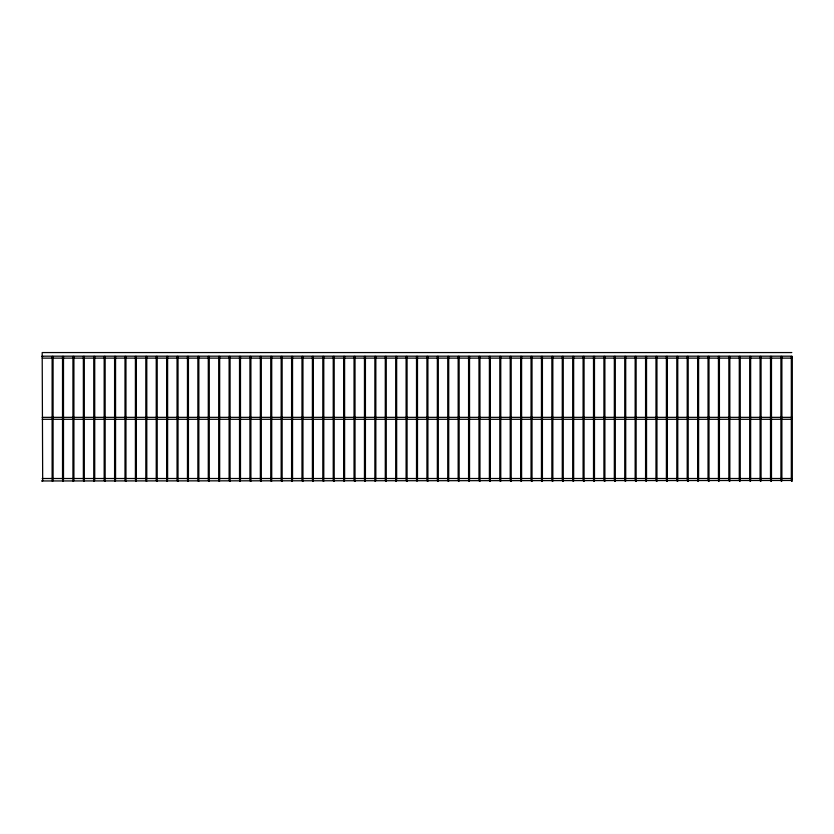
<?xml version="1.0" encoding="UTF-8"?>
<svg xmlns="http://www.w3.org/2000/svg" width="834" height="834" viewBox="0 0 834 834"><rect width="100%" height="100%" fill="white"/><g stroke="black" fill="none" stroke-linecap="round" stroke-linejoin="round"><path stroke-width="1.25" d="M114.727 480.603L115.071 481.437L115.561 480.957M135.546 480.603L135.89 481.437L136.38 480.957M417.49 480.957L416.51 480.957M437.475 480.603L437.819 481.437L438.309 480.957M458.304 480.603L458.648 481.437L459.138 480.957M739.414 480.603L739.758 481.437L740.248 480.957M760.233 480.603L760.577 481.437L761.067 480.957M781.051 480.603L781.395 481.437L781.885 480.957M791.81 352.563L42.19 352.563L42.68 480.957L41.7 480.957L791.81 480.467L791.81 481.437L791.81 478.507L42.19 478.507M42.19 356.181L791.81 356.181L791.81 358.13L42.19 358.13M41.7 356.462L42.68 356.462M42.19 417.344L791.81 417.344L791.81 419.293L42.19 419.293M719.273 480.603L718.929 481.437L718.439 480.957M698.454 480.603L698.11 481.437L697.62 480.957M396.525 480.603L396.181 481.437L395.691 480.957M375.696 480.603L375.352 481.437L374.862 480.957M94.586 480.603L94.242 481.437L93.752 480.957M73.767 480.603L73.423 481.437L72.933 480.957M52.949 480.603L52.605 481.437L52.115 480.957M792.3 479.581L792.3 356.462L791.32 356.462L791.32 479.581M781.885 479.581L781.885 356.462L780.916 356.462L780.916 479.581M771.481 479.581L771.481 356.462L770.501 356.462L770.501 479.581M761.067 479.581L761.067 356.462L760.087 356.462L760.087 479.581M750.652 479.581L750.652 356.462L749.683 356.462L749.683 479.581M740.248 479.581L740.248 356.462L739.268 356.462L739.268 479.581M729.833 479.581L729.833 356.462L728.853 356.462L728.853 479.581M719.419 479.581L719.419 356.462L718.439 356.462L718.439 479.581M709.004 479.581L709.004 356.462L708.035 356.462L708.035 479.581M698.6 479.581L698.6 356.462L697.62 356.462L697.62 479.581M688.186 479.581L688.186 356.462L687.206 356.462L687.206 479.581M677.771 479.581L677.771 356.462L676.801 356.462L676.801 479.581M667.367 479.581L667.367 356.462L666.387 356.462L666.387 479.581M656.952 479.581L656.952 356.462L655.972 356.462L655.972 479.581M646.538 479.581L646.538 356.462L645.568 356.462L645.568 479.581M636.134 479.581L636.134 356.462L635.154 356.462L635.154 479.581M625.719 479.581L625.719 356.462L624.739 356.462L624.739 479.581M615.304 479.581L615.304 356.462L614.324 356.462L614.324 479.581M604.89 479.581L604.89 356.462L603.92 356.462L603.92 479.581M594.486 479.581L594.486 356.462L593.506 356.462L593.506 479.581M584.071 479.581L584.071 356.462L583.091 356.462L583.091 479.581M573.656 479.581L573.656 356.462L572.687 356.462L572.687 479.581M563.252 479.581L563.252 356.462L562.272 356.462L562.272 479.581M552.838 479.581L552.838 356.462L551.858 356.462L551.858 479.581M542.423 479.581L542.423 356.462L541.454 356.462L541.454 479.581M532.019 479.581L532.019 356.462L531.039 356.462L531.039 479.581M521.604 479.581L521.604 356.462L520.625 356.462L520.625 479.581M511.19 479.581L511.19 356.462L510.21 356.462L510.21 479.581M500.775 479.581L500.775 356.462L499.806 356.462L499.806 479.581M490.371 479.581L490.371 356.462L489.391 356.462L489.391 479.581M479.957 479.581L479.957 356.462L478.977 356.462L478.977 479.581M469.542 479.581L469.542 356.462L468.572 356.462L468.572 479.581M459.138 479.581L459.138 356.462L458.158 356.462L458.158 479.581M448.723 479.581L448.723 356.462L447.743 356.462L447.743 479.581M438.309 479.581L438.309 356.462L437.339 356.462L437.339 479.581M427.905 479.581L427.905 356.462L426.925 356.462L426.925 479.581M417.49 479.581L417.49 356.462L416.51 356.462L416.51 479.581M407.075 479.581L407.075 356.462L406.095 356.462L406.095 479.581M396.661 479.581L396.661 356.462L395.691 356.462L395.691 479.581M386.257 479.581L386.257 356.462L385.277 356.462L385.277 479.581M375.842 479.581L375.842 356.462L374.862 356.462L374.862 479.581M365.428 479.581L365.428 356.462L364.458 356.462L364.458 479.581M355.023 479.581L355.023 356.462L354.043 356.462L354.043 479.581M344.609 479.581L344.609 356.462L343.629 356.462L343.629 479.581M334.194 479.581L334.194 356.462L333.225 356.462L333.225 479.581M323.79 479.581L323.79 356.462L322.81 356.462L322.81 479.581M313.376 479.581L313.376 356.462L312.396 356.462L312.396 479.581M302.961 479.581L302.961 356.462L301.981 356.462L301.981 479.581M292.546 479.581L292.546 356.462L291.577 356.462L291.577 479.581M282.142 479.581L282.142 356.462L281.162 356.462L281.162 479.581M271.728 479.581L271.728 356.462L270.748 356.462L270.748 479.581M261.313 479.581L261.313 356.462L260.344 356.462L260.344 479.581M250.909 479.581L250.909 356.462L249.929 356.462L249.929 479.581M240.494 479.581L240.494 356.462L239.514 356.462L239.514 479.581M230.08 479.581L230.08 356.462L229.11 356.462L229.11 479.581M219.676 479.581L219.676 356.462L218.696 356.462L218.696 479.581M209.261 479.581L209.261 356.462L208.281 356.462L208.281 479.581M198.846 479.581L198.846 356.462L197.867 356.462L197.867 479.581M188.432 479.581L188.432 356.462L187.462 356.462L187.462 479.581M178.028 479.581L178.028 356.462L177.048 356.462L177.048 479.581M167.613 479.581L167.613 356.462L166.633 356.462L166.633 479.581M157.199 479.581L157.199 356.462L156.229 356.462L156.229 479.581M146.794 479.581L146.794 356.462L145.814 356.462L145.814 479.581M136.38 479.581L136.38 356.462L135.4 356.462L135.4 479.581M125.965 479.581L125.965 356.462L124.996 356.462L124.996 479.581M115.561 479.581L115.561 356.462L114.581 356.462L114.581 479.581M105.147 479.581L105.147 356.462L104.167 356.462L104.167 479.581M94.732 479.581L94.732 356.462L93.752 356.462L93.752 479.581M84.317 479.581L84.317 356.462L83.348 356.462L83.348 479.581M73.913 479.581L73.913 356.462L72.933 356.462L72.933 479.581M63.499 479.581L63.499 356.462L62.519 356.462L62.519 479.581M53.084 479.581L53.084 356.462L52.115 356.462L52.115 479.581M62.665 480.603L63.353 481.301L62.665 480.603M83.494 480.603L84.182 481.301L83.494 480.603M104.313 480.603L105.001 481.301L104.313 480.603M125.131 480.603L125.83 481.301L125.131 480.603M145.96 480.603L146.648 481.301L145.96 480.603M156.365 480.603L157.063 481.301L156.365 480.603M166.779 480.603L167.467 481.301L166.779 480.603M177.194 480.603L177.882 481.301L177.194 480.603M187.608 480.603L188.296 481.301L187.608 480.603M198.012 480.603L198.7 481.301L198.012 480.603M208.427 480.603L209.115 481.301L208.427 480.603M218.842 480.603L219.53 481.301L218.842 480.603M229.246 480.603L229.944 481.301L229.246 480.603M239.66 480.603L240.348 481.301L239.66 480.603M250.075 480.603L250.763 481.301L250.075 480.603M260.479 480.603L261.178 481.301L260.479 480.603M270.894 480.603L271.582 481.301L270.894 480.603M281.308 480.603L281.996 481.301L281.308 480.603M291.723 480.603L292.411 481.301L291.723 480.603M302.127 480.603L302.815 481.301L302.127 480.603M312.541 480.603L313.23 481.301L312.541 480.603M322.956 480.603L323.644 481.301L322.956 480.603M333.36 480.603L334.059 481.301L333.36 480.603M343.775 480.603L344.463 481.301L343.775 480.603M354.189 480.603L354.877 481.301L354.189 480.603M364.594 480.603L365.292 481.301L364.594 480.603M385.423 480.603L386.111 481.301L385.423 480.603M406.241 480.603L406.929 481.301L406.241 480.603M427.071 480.603L427.759 481.301L427.071 480.603M447.889 480.603L448.577 481.301L447.889 480.603M468.708 480.603L469.406 481.301L468.708 480.603M479.123 480.603L479.811 481.301L479.123 480.603M489.537 480.603L490.225 481.301L489.537 480.603M499.941 480.603L500.64 481.301L499.941 480.603M510.356 480.603L511.044 481.301L510.356 480.603M520.77 480.603L521.458 481.301L520.77 480.603M531.185 480.603L531.873 481.301L531.185 480.603M541.589 480.603L542.277 481.301L541.589 480.603M552.004 480.603L552.692 481.301L552.004 480.603M562.418 480.603L563.106 481.301L562.418 480.603M572.822 480.603L573.521 481.301L572.822 480.603M583.237 480.603L583.925 481.301L583.237 480.603M593.652 480.603L594.34 481.301L593.652 480.603M604.056 480.603L604.754 481.301L604.056 480.603M614.47 480.603L615.158 481.301L614.47 480.603M624.885 480.603L625.573 481.301L624.885 480.603M635.299 480.603L635.988 481.301L635.299 480.603M645.704 480.603L646.392 481.301L645.704 480.603M656.118 480.603L656.806 481.301L656.118 480.603M666.533 480.603L667.221 481.301L666.533 480.603M676.937 480.603L677.635 481.301L676.937 480.603M687.352 480.603L688.04 481.301L687.352 480.603M708.17 480.603L708.869 481.301L708.17 480.603M728.999 480.603L729.687 481.301L728.999 480.603M749.818 480.603L750.506 481.301L749.818 480.603M770.647 480.603L771.335 481.301L770.647 480.603"/></g></svg>
